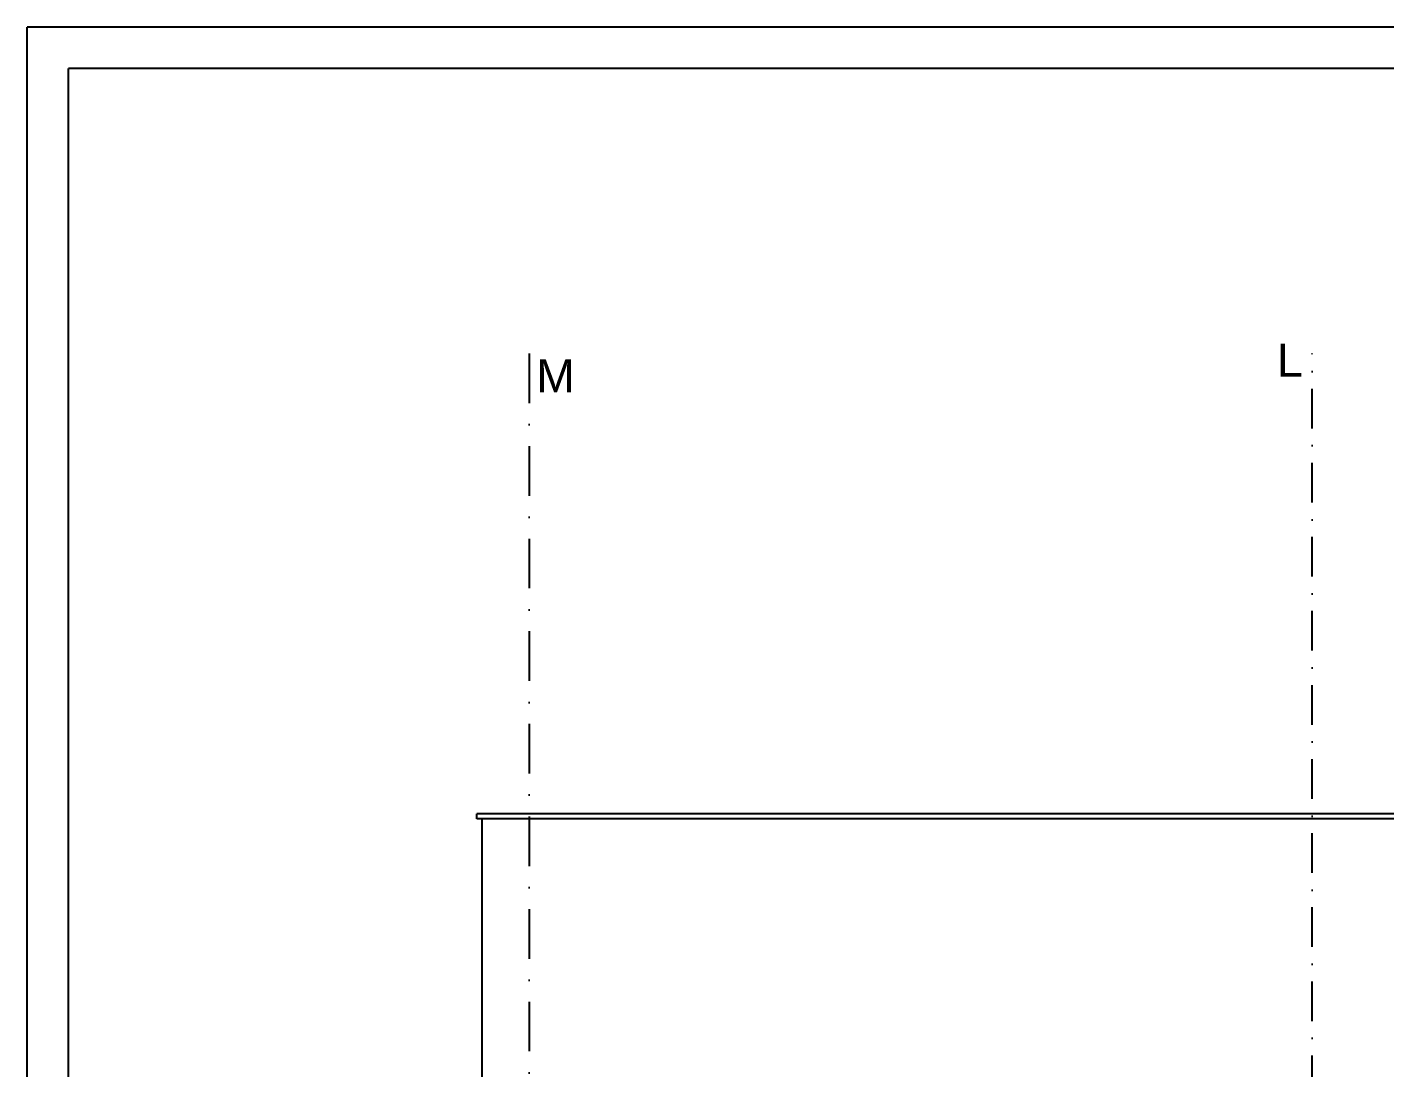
# Model space of a CAD drawing. Extents: x 3792242 to 5145247, y -1546315 to -1031918.
# Drawn here: x 3886157 to 3894374, y -1524150 to -1517856 of the extents above; entities that cross this region are included whole.
import ezdxf

# ---------------------------------------------------------------- set-up
doc = ezdxf.new("R2010")
doc.units = 0
doc.header["$MEASUREMENT"] = 0
doc.linetypes.add('BODKOCIARKOVANA_3', pattern=[5.6, 3, -1.3, 0, -1.3])
doc.layers.add('osi', color=253, linetype='CONTINUOUS')
doc.layers.add('TENKÁ', color=7, linetype='CONTINUOUS')
doc.styles.add('styl1', font='arial.ttf')

msp = doc.modelspace()

# ---------------------------------------------------------------- linework, layer by layer
at = {"layer": 'osi', "linetype": 'BODKOCIARKOVANA_3', "ltscale": 100}
msp.add_line((3889194, -1519829.5), (3889194, -1542239.5), dxfattribs=at)
at = {"layer": 'osi', "linetype": 'BODKOCIARKOVANA_3', "ltscale": 80}
msp.add_line((3893934, -1542239.5), (3893934, -1519829.5), dxfattribs=at)
at = {"layer": 'TENKÁ', "color": 7}
for p, q in [((3963213.575, -1517855.516), (3886156.575, -1517855.516)), ((3886156.575, -1545689.552), (3886156.575, -1517855.516)), ((3962963.575, -1518105.516), (3886406.575, -1518105.516)), ((3886406.575, -1545439.552), (3886406.575, -1518105.516))]:
    msp.add_line(p, q, dxfattribs=at)
at = {"layer": 'TENKÁ'}
for p, q in [((3888879, -1522643.77), (3888879, -1522613.77)), ((3935549, -1522613.77), (3888879, -1522613.77)), ((3935549, -1522643.77), (3888879, -1522643.77)), ((3888909, -1522643.77), (3888909, -1525663.77))]:
    msp.add_line(p, q, dxfattribs=at)

# ---------------------------------------------------------------- texts
at = {"layer": 'TENKÁ', "ltscale": 0.25, "style": 'styl1'}
for s, p in [('L', (3893721.446, -1519970.191)), ('M', (3889237.946, -1520064))]:
    msp.add_text(s, height=200, dxfattribs=at).set_placement(p)

doc.saveas('drawing.dxf')
